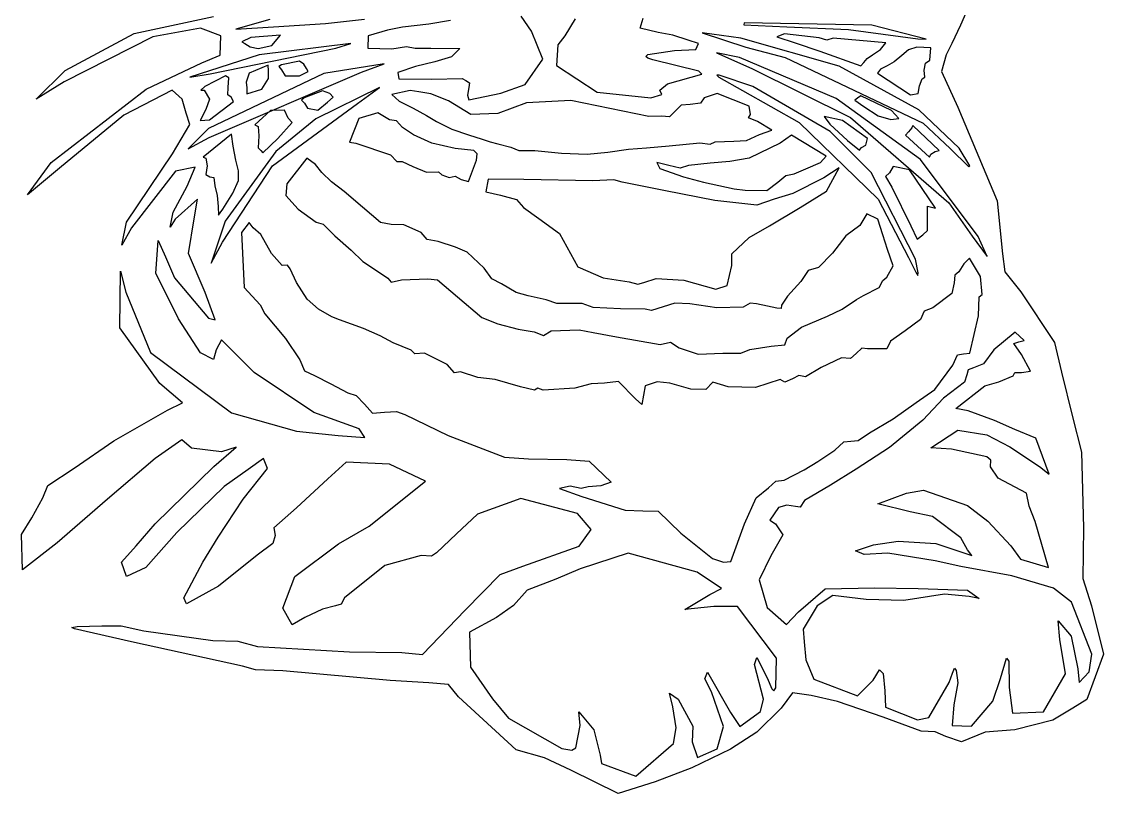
# Model space of a CAD drawing. Extents: x 6 to 289, y 8 to 203.
# Drawn here: x 90.65 to 99.68, y 28.81 to 35.25 of the extents above; entities that cross this region are included whole.
import ezdxf

# ---------------------------------------------------------------- set-up
doc = ezdxf.new("R2010")
doc.units = 0

msp = doc.modelspace()

# ---------------------------------------------------------------- linework, layer by layer
at = {"layer": 'top-bottom'}
for p, q in [((98.563239, 35.38242), (98.49051, 35.218137)), ((91.591955, 35.148162), (92.253379, 35.290514)), ((92.723236, 35.266436), (92.44069, 35.184433)), ((92.755169, 35.204059), (93.188566, 35.231346)), ((93.188566, 35.231346), (93.515245, 35.268059)), ((94.050828, 35.227025), (93.832318, 35.19997)), ((94.233309, 35.256813), (94.050828, 35.227025)), ((94.909019, 35.168988), (94.822374, 35.292163)), ((95.274114, 35.271566), (95.187546, 35.130142)), ((95.816547, 35.193865), (95.840888, 35.276075)), ((96.684333, 35.238015), (96.681511, 35.220122)), ((96.681511, 35.220122), (97.04109, 35.203415)), ((97.750653, 35.216704), (96.684333, 35.238015)), ((98.49051, 35.218137), (98.416833, 35.064369)), ((91.017099, 34.838469), (91.591955, 35.148162)), ((92.145319, 35.194166), (91.748392, 35.121407)), ((92.314229, 35.130222), (92.145319, 35.194166)), ((92.310384, 34.96762), (92.314229, 35.130222)), ((92.44069, 35.184433), (92.75517, 35.203942)), ((92.814146, 35.135933), (92.564796, 35.115377)), ((92.741629, 35.048748), (92.814146, 35.135933)), ((92.75517, 35.203942), (92.755169, 35.204059)), ((93.54465, 35.128912), (93.541827, 35.025955)), ((93.707308, 35.175942), (93.54465, 35.128912)), ((93.832318, 35.19997), (93.707308, 35.175942)), ((95.004135, 34.934147), (94.909019, 35.168988)), ((95.187546, 35.130142), (95.130054, 35.053)), ((95.966805, 35.157518), (95.816547, 35.193865)), ((96.089984, 35.134485), (95.966805, 35.157518)), ((96.217721, 35.092867), (96.089984, 35.134485)), ((96.65573, 35.110792), (96.334809, 35.154657)), ((96.334809, 35.154657), (96.69679, 35.034502)), ((97.020634, 35.144326), (96.958079, 35.120876)), ((97.309266, 35.111726), (97.020634, 35.144326)), ((97.04109, 35.203415), (97.55455, 35.180544)), ((97.55455, 35.180544), (98.133937, 35.103481)), ((98.202299, 35.102288), (97.750653, 35.216704)), ((91.748392, 35.121407), (91.006495, 34.74509)), ((92.564796, 35.115377), (92.489478, 35.080128)), ((92.489478, 35.080128), (92.51636, 35.064306)), ((92.51636, 35.064306), (92.559744, 35.038179)), ((92.559744, 35.038179), (92.62758, 35.024001)), ((92.62758, 35.024001), (92.741633, 35.048755)), ((93.39961, 35.06367), (92.63656, 34.969293)), ((92.741633, 35.048755), (92.741629, 35.048748)), ((93.276339, 35.025372), (93.39961, 35.06367)), ((93.743047, 35.020815), (93.866727, 35.040591)), ((93.866727, 35.040591), (93.938906, 35.025873)), ((95.130054, 35.053), (95.117636, 34.88128)), ((96.302123, 35.064536), (96.217721, 35.092867)), ((96.279968, 35.01497), (96.302123, 35.064536)), ((97.478439, 34.875776), (96.65573, 35.110792)), ((96.958079, 35.120876), (97.108882, 35.070613)), ((97.108882, 35.070613), (97.316989, 35.00016)), ((97.374819, 35.092193), (97.309266, 35.111726)), ((97.425877, 35.108336), (97.374819, 35.092193)), ((97.866097, 35.069751), (97.425877, 35.108336)), ((97.823637, 35.015869), (97.866097, 35.069751)), ((98.133937, 35.103481), (98.202368, 35.102141)), ((98.202368, 35.102141), (98.202299, 35.102288)), ((98.416833, 35.064369), (98.369727, 34.971283)), ((92.63656, 34.969293), (92.056319, 34.78495)), ((92.156831, 34.9038), (92.310384, 34.96762)), ((92.226119, 34.811113), (93.276339, 35.025372)), ((93.541827, 35.025955), (93.743047, 35.020815)), ((93.938906, 35.025873), (94.069726, 35.025062)), ((94.069726, 35.025062), (94.310609, 35.024533)), ((94.24133, 34.954382), (94.100995, 34.911088)), ((94.310609, 35.024533), (94.24133, 34.954382)), ((95.862164, 34.955309), (95.879097, 34.974034)), ((95.879767, 34.942446), (95.862164, 34.955309)), ((95.879097, 34.974034), (96.103269, 35.007439)), ((96.103269, 35.007439), (96.279968, 35.01497)), ((96.6466, 34.94749), (96.453561, 34.987892)), ((96.453561, 34.987892), (96.748965, 34.857047)), ((97.451495, 34.607122), (96.6466, 34.94749)), ((96.69679, 35.034502), (97.025261, 34.946894)), ((97.025261, 34.946894), (98.179471, 34.400497)), ((97.316989, 35.00016), (97.659356, 34.877817)), ((97.712321, 34.939663), (97.756814, 34.970595)), ((97.756814, 34.970595), (97.823637, 35.015869)), ((98.00163, 34.966041), (97.935082, 34.911358)), ((98.056871, 35.012749), (98.00163, 34.966041)), ((98.124414, 35.034272), (98.056871, 35.012749)), ((98.243713, 35.029644), (98.124414, 35.034272)), ((98.234646, 34.924599), (98.243713, 35.029644)), ((98.369727, 34.971283), (98.332082, 34.830624)), ((91.692224, 34.683516), (92.156831, 34.9038)), ((92.710376, 34.883965), (92.550903, 34.818551)), ((92.714115, 34.838344), (92.710376, 34.883965)), ((92.821031, 34.88768), (92.799971, 34.873875)), ((92.799971, 34.873875), (92.823183, 34.846278)), ((92.97112, 34.91877), (92.821031, 34.88768)), ((93.009199, 34.893881), (92.97112, 34.91877)), ((93.031177, 34.856582), (93.009199, 34.893881)), ((93.044018, 34.831542), (93.031177, 34.856582)), ((93.67858, 34.894859), (93.176599, 34.814871)), ((93.489636, 34.825173), (93.67858, 34.894859)), ((93.941321, 34.874007), (93.793056, 34.822349)), ((94.100995, 34.911088), (93.941321, 34.874007)), ((94.855926, 34.722697), (95.004135, 34.934147)), ((95.117636, 34.88128), (95.456496, 34.659532)), ((95.921536, 34.929584), (95.879767, 34.942446)), ((96.304916, 34.833543), (95.921536, 34.929584)), ((96.748965, 34.857047), (97.572706, 34.448361)), ((98.14123, 34.512006), (97.478439, 34.875776)), ((97.659356, 34.877817), (97.68218, 34.906117)), ((97.682159, 34.906121), (97.712321, 34.939663)), ((97.68218, 34.906117), (97.682159, 34.906121)), ((97.878412, 34.877678), (97.823502, 34.851552)), ((97.935082, 34.911358), (97.878412, 34.877678)), ((98.186951, 34.842894), (98.196829, 34.902215)), ((98.196829, 34.902215), (98.234646, 34.924599)), ((90.77526, 34.601547), (91.017099, 34.838469)), ((92.056319, 34.78495), (92.226121, 34.811112)), ((92.354654, 34.794779), (92.182859, 34.705226)), ((93.176599, 34.814871), (92.212255, 34.355904)), ((92.216816, 34.28171), (93.489636, 34.825173)), ((92.226121, 34.811112), (92.226119, 34.811113)), ((92.382841, 34.779038), (92.354654, 34.794779)), ((92.377232, 34.698908), (92.382841, 34.779038)), ((92.550903, 34.818551), (92.527937, 34.741999)), ((92.65862, 34.683438), (92.714091, 34.772863)), ((92.714091, 34.772863), (92.714115, 34.838344)), ((92.823183, 34.846278), (92.852217, 34.794292)), ((92.852217, 34.794292), (92.97183, 34.794588)), ((92.97183, 34.794588), (92.971854, 34.794589)), ((92.971854, 34.794589), (93.044018, 34.831542)), ((93.793056, 34.822349), (93.801593, 34.768871)), ((93.801593, 34.768871), (94.07804, 34.768377)), ((94.07804, 34.768377), (94.329958, 34.774011)), ((94.329958, 34.774011), (94.36005, 34.755709)), ((96.044182, 34.728609), (96.331833, 34.807865)), ((96.331833, 34.807865), (96.304916, 34.833543)), ((96.475102, 34.801966), (96.4555, 34.8019)), ((96.4555, 34.8019), (96.473492, 34.78405)), ((96.473492, 34.78405), (96.669407, 34.673575)), ((96.756107, 34.706673), (96.475102, 34.801966)), ((97.823502, 34.851552), (97.798561, 34.817809)), ((97.798561, 34.817809), (98.073187, 34.637094)), ((98.147405, 34.711836), (98.170018, 34.768849)), ((98.170018, 34.768849), (98.19249, 34.783574)), ((98.19249, 34.783574), (98.186951, 34.842894)), ((98.332082, 34.830624), (98.466631, 34.532854)), ((91.006495, 34.74509), (90.77526, 34.601547)), ((90.90001, 34.071826), (91.692224, 34.683516)), ((91.909408, 34.676209), (91.505178, 34.466194)), ((91.993323, 34.600136), (91.909408, 34.676209)), ((92.182859, 34.705226), (92.148498, 34.674873)), ((92.374409, 34.637025), (92.377232, 34.698908)), ((92.527937, 34.741999), (92.531959, 34.695867)), ((92.531959, 34.695867), (92.532227, 34.645758)), ((92.532227, 34.645758), (92.658616, 34.683438)), ((92.658616, 34.683438), (92.65862, 34.683438)), ((93.638788, 34.69685), (93.109644, 34.43533)), ((93.45679, 34.56448), (93.638788, 34.69685)), ((94.36005, 34.755709), (94.390142, 34.737407)), ((94.385486, 34.699034), (94.374126, 34.634143)), ((94.390142, 34.737407), (94.385486, 34.699034)), ((94.65419, 34.649626), (94.855926, 34.722697)), ((95.980195, 34.674479), (96.044182, 34.728609)), ((97.403386, 34.330081), (96.756107, 34.706673)), ((98.13601, 34.647457), (98.147405, 34.711836)), ((92.024932, 34.483943), (91.993323, 34.600136)), ((92.148498, 34.674873), (92.175874, 34.67438)), ((92.175874, 34.67438), (92.220098, 34.601545)), ((92.220098, 34.601545), (92.189477, 34.515429)), ((92.400938, 34.616257), (92.374409, 34.637025)), ((92.421505, 34.57994), (92.400938, 34.616257)), ((93.010686, 34.610346), (92.987932, 34.593099)), ((92.987932, 34.593099), (93.012979, 34.566955)), ((93.164384, 34.670319), (93.010686, 34.610346)), ((93.225061, 34.646648), (93.164384, 34.670319)), ((93.206816, 34.576034), (93.252437, 34.617713)), ((93.252437, 34.617713), (93.225061, 34.646648)), ((93.894968, 34.674139), (93.742226, 34.640685)), ((93.742226, 34.640685), (93.803345, 34.583218)), ((93.96866, 34.660451), (93.894968, 34.674139)), ((94.067892, 34.64568), (93.96866, 34.660451)), ((94.216584, 34.587729), (94.067892, 34.64568)), ((94.403778, 34.472319), (94.216584, 34.587729)), ((94.374126, 34.634143), (94.38471, 34.59457)), ((94.38471, 34.59457), (94.654122, 34.649865)), ((94.654122, 34.649865), (94.65419, 34.649626)), ((95.236917, 34.588273), (94.867387, 34.569801)), ((95.889713, 34.455263), (95.236917, 34.588273)), ((95.456496, 34.659532), (95.905874, 34.611314)), ((95.905874, 34.611314), (95.90589, 34.611488)), ((95.90589, 34.611488), (95.998293, 34.6388)), ((95.998293, 34.6388), (95.980195, 34.674479)), ((96.350317, 34.610732), (96.320542, 34.567622)), ((96.460041, 34.647507), (96.350317, 34.610732)), ((96.726448, 34.541661), (96.460041, 34.647507)), ((96.669407, 34.673575), (97.143864, 34.404987)), ((98.15627, 34.098331), (97.451495, 34.607122)), ((97.631156, 34.609905), (97.609214, 34.592834)), ((97.609214, 34.592834), (97.684486, 34.538493)), ((97.659061, 34.627925), (97.631156, 34.609905)), ((97.915121, 34.506737), (97.659061, 34.627925)), ((98.073187, 34.637094), (98.13602, 34.647479)), ((98.13602, 34.647479), (98.13601, 34.647457)), ((92.189477, 34.515429), (92.143955, 34.423826)), ((92.2219, 34.4289), (92.421505, 34.57994)), ((92.729595, 34.505248), (92.600729, 34.385888)), ((92.846403, 34.507612), (92.729595, 34.505248)), ((92.747801, 34.044905), (93.45679, 34.56448)), ((92.87833, 34.443354), (92.846403, 34.507612)), ((93.012979, 34.566955), (93.038026, 34.526089)), ((93.038026, 34.526089), (93.125617, 34.508429)), ((93.12561, 34.508429), (93.206816, 34.576034)), ((93.125617, 34.508429), (93.12561, 34.508429)), ((93.803345, 34.583218), (93.920996, 34.525026)), ((93.920996, 34.525026), (94.032198, 34.465136)), ((94.867387, 34.569801), (94.626617, 34.481604)), ((96.108993, 34.501465), (96.06001, 34.453093)), ((96.157969, 34.549835), (96.108993, 34.501465)), ((96.233488, 34.555035), (96.157969, 34.549835)), ((96.320542, 34.567622), (96.233488, 34.555035)), ((96.737772, 34.4717), (96.726448, 34.541661)), ((97.684486, 34.538493), (97.802416, 34.462605)), ((97.97419, 34.439257), (97.915121, 34.506737)), ((98.479857, 34.190591), (98.14123, 34.512006)), ((98.466631, 34.532854), (98.795342, 33.751227)), ((91.505178, 34.466194), (90.968283, 34.024096)), ((92.05647, 34.38814), (92.024932, 34.483943)), ((92.143955, 34.423826), (92.222006, 34.42892)), ((92.222006, 34.42892), (92.2219, 34.4289)), ((93.109644, 34.43533), (92.773395, 34.163068)), ((92.792079, 34.27276), (92.910256, 34.404671)), ((92.910256, 34.404671), (92.87833, 34.443354)), ((93.467551, 34.437987), (93.388409, 34.240397)), ((93.627137, 34.487799), (93.467551, 34.437987)), ((93.722408, 34.428812), (93.627137, 34.487799)), ((93.781604, 34.419583), (93.722408, 34.428812)), ((93.832813, 34.363694), (93.781604, 34.419583)), ((94.032198, 34.465136), (94.116501, 34.413094)), ((94.116501, 34.413094), (94.244739, 34.349178)), ((94.626617, 34.481604), (94.403778, 34.472319)), ((95.994502, 34.459676), (95.889713, 34.455263)), ((96.06001, 34.453093), (95.994502, 34.459676)), ((96.719604, 34.446014), (96.737772, 34.4717)), ((96.796763, 34.414222), (96.719604, 34.446014)), ((96.915765, 34.341144), (96.796763, 34.414222)), ((97.143864, 34.404987), (97.802922, 33.766307)), ((97.505709, 34.422801), (97.350766, 34.455373)), ((97.350766, 34.455373), (97.3991, 34.392646)), ((97.713914, 34.271268), (97.505709, 34.422801)), ((97.572706, 34.448361), (98.392934, 33.734333)), ((97.802416, 34.462605), (97.909625, 34.430308)), ((97.909625, 34.430308), (97.974179, 34.439258)), ((97.974179, 34.439258), (97.97419, 34.439257)), ((91.911747, 34.143172), (92.05647, 34.38814)), ((92.212255, 34.355904), (92.043455, 34.185053)), ((92.600729, 34.385888), (92.627999, 34.373026)), ((92.627999, 34.373026), (92.631527, 34.295415)), ((93.924052, 34.302671), (93.832813, 34.363694)), ((94.244739, 34.349178), (94.381736, 34.303394)), ((96.810958, 34.304458), (96.915765, 34.341144)), ((97.3991, 34.392646), (97.547291, 34.255914)), ((97.745731, 33.989103), (97.403386, 34.330081)), ((98.055826, 34.327269), (98.030779, 34.301495)), ((98.083625, 34.360486), (98.055826, 34.327269)), ((98.09195, 34.382193), (98.083625, 34.360486)), ((98.311751, 34.173224), (98.09195, 34.382193)), ((98.179471, 34.400497), (98.402945, 34.189047)), ((92.043455, 34.185053), (92.216813, 34.281711)), ((92.405489, 34.309205), (92.167167, 34.116615)), ((92.216813, 34.281711), (92.216816, 34.28171)), ((92.417871, 34.207851), (92.405489, 34.309205)), ((92.631527, 34.295415), (92.627294, 34.193265)), ((92.665147, 34.154047), (92.79227, 34.272756)), ((92.79227, 34.272756), (92.792079, 34.27276)), ((93.388409, 34.240397), (93.443287, 34.234089)), ((93.443287, 34.234089), (93.731707, 34.135547)), ((94.077492, 34.232916), (93.924052, 34.302671)), ((94.270694, 34.189082), (94.077492, 34.232916)), ((94.381736, 34.303394), (94.497119, 34.267058)), ((94.497119, 34.267058), (94.562898, 34.245881)), ((94.562898, 34.245881), (94.627509, 34.227022)), ((94.627509, 34.227022), (94.735092, 34.199964)), ((96.058093, 34.211552), (96.315416, 34.235594)), ((96.315416, 34.235594), (96.400467, 34.224457)), ((96.400467, 34.224457), (96.440835, 34.245049)), ((96.440835, 34.245049), (96.597302, 34.250439)), ((96.597302, 34.250439), (96.703717, 34.255138)), ((96.703717, 34.255138), (96.810958, 34.304458)), ((96.984378, 34.232844), (96.724713, 34.107911)), ((97.078845, 34.300076), (96.984378, 34.232844)), ((97.367865, 34.125848), (97.078845, 34.300076)), ((97.547291, 34.255914), (97.64791, 34.174511)), ((97.701073, 34.21792), (97.713914, 34.271268)), ((98.030779, 34.301495), (98.230038, 34.11759)), ((91.528095, 33.574213), (91.911747, 34.143172)), ((92.773395, 34.163068), (92.350712, 33.58148)), ((92.439461, 34.090226), (92.417871, 34.207851)), ((92.627294, 34.193265), (92.650718, 34.171308)), ((92.650718, 34.171308), (92.665147, 34.154047)), ((93.731707, 34.135547), (93.783837, 34.0811)), ((94.42678, 34.171824), (94.270694, 34.189082)), ((94.454684, 34.143934), (94.42678, 34.171824)), ((94.449816, 34.090242), (94.454684, 34.143934)), ((94.735092, 34.199964), (94.80352, 34.172937)), ((94.80352, 34.172937), (94.935818, 34.172444)), ((94.935818, 34.172444), (95.159362, 34.150063)), ((95.159362, 34.150063), (95.37378, 34.140736)), ((95.373779, 34.140704), (95.547141, 34.159426)), ((95.37378, 34.140736), (95.373779, 34.140704)), ((95.547141, 34.159426), (95.717882, 34.18285)), ((95.717882, 34.18285), (95.868433, 34.19469)), ((95.868433, 34.19469), (96.058093, 34.211552)), ((97.64791, 34.174511), (97.662304, 34.198108)), ((97.662296, 34.198105), (97.701073, 34.21792)), ((97.662304, 34.198108), (97.662296, 34.198105)), ((98.230038, 34.11759), (98.242491, 34.140397)), ((98.242491, 34.140397), (98.242519, 34.140408)), ((98.242519, 34.140408), (98.280002, 34.163219)), ((98.280002, 34.163219), (98.311751, 34.173224)), ((98.402945, 34.189047), (98.560336, 34.035481)), ((98.56724, 34.045261), (98.479857, 34.190591)), ((90.70225, 33.801371), (90.90001, 34.071826)), ((92.167167, 34.116615), (92.189357, 34.108473)), ((92.189357, 34.108473), (92.202339, 34.045087)), ((92.202339, 34.045087), (92.191085, 33.973249)), ((92.3295, 33.4082), (92.747801, 34.044905)), ((92.462074, 34.001701), (92.439461, 34.090226)), ((93.032785, 34.107992), (92.867033, 33.895342)), ((93.105228, 34.054596), (93.032785, 34.107992)), ((93.159972, 33.98952), (93.105228, 34.054596)), ((93.783837, 34.0811), (93.82834, 34.080253)), ((93.82834, 34.080253), (93.918499, 34.039608)), ((94.38197, 33.914833), (94.449816, 34.090242)), ((96.055848, 34.048369), (95.955095, 34.07197)), ((95.955095, 34.07197), (95.980001, 34.021581)), ((96.150107, 34.024768), (96.055848, 34.048369)), ((96.220874, 34.047597), (96.150107, 34.024768)), ((96.400691, 34.065846), (96.220874, 34.047597)), ((96.564485, 34.081259), (96.400691, 34.065846)), ((96.724713, 34.107911), (96.564485, 34.081259)), ((97.19813, 34.020609), (97.321478, 34.071973)), ((97.321478, 34.071973), (97.367865, 34.125848)), ((98.63738, 33.454403), (98.15627, 34.098331)), ((98.560336, 34.035481), (98.567251, 34.045253)), ((98.567251, 34.045253), (98.56724, 34.045261)), ((90.968283, 34.024096), (90.70225, 33.801371)), ((91.937804, 34.000362), (91.569635, 33.525879)), ((92.101221, 34.034278), (91.937804, 34.000362)), ((92.034652, 33.875858), (92.101221, 34.034278)), ((92.191085, 33.973249), (92.222729, 33.951553)), ((92.46278, 33.922163), (92.462074, 34.001701)), ((93.239149, 33.910405), (93.159972, 33.98952)), ((93.918499, 34.039608), (94.032277, 33.992305)), ((94.032277, 33.992305), (94.13145, 33.994492)), ((94.13145, 33.994492), (94.159037, 33.968158)), ((94.159037, 33.968158), (94.222826, 33.947608)), ((94.222826, 33.947608), (94.273097, 33.958805)), ((94.273097, 33.958805), (94.320915, 33.931451)), ((95.980001, 34.021581), (96.177359, 33.953284)), ((96.177359, 33.953284), (96.34551, 33.906715)), ((96.96523, 33.907073), (97.03187, 33.962647)), ((97.03187, 33.962647), (97.102323, 33.976225)), ((97.102323, 33.976225), (97.19813, 34.020609)), ((97.477792, 34.026413), (97.349162, 33.943473)), ((97.372647, 33.83429), (97.477792, 34.026413)), ((98.115381, 33.266587), (97.745731, 33.989103)), ((97.896863, 33.987116), (97.864936, 33.955532)), ((97.864936, 33.955532), (97.916234, 33.866424)), ((97.928789, 34.037438), (97.896863, 33.987116)), ((98.065003, 34.011579), (97.928789, 34.037438)), ((98.282349, 33.692464), (98.065003, 34.011579)), ((91.917184, 33.656878), (92.034652, 33.875858)), ((92.222729, 33.951553), (92.25589, 33.946988)), ((92.25589, 33.946988), (92.266615, 33.876266)), ((92.266615, 33.876266), (92.284994, 33.795702)), ((92.415441, 33.815807), (92.46278, 33.922163)), ((92.867033, 33.895342), (92.856908, 33.795418)), ((93.344795, 33.830235), (93.239149, 33.910405)), ((94.320915, 33.931451), (94.381939, 33.914906)), ((94.381939, 33.914906), (94.38197, 33.914833)), ((94.546186, 33.932789), (94.527418, 33.827145)), ((94.844734, 33.93046), (94.546186, 33.932789)), ((95.419552, 33.919969), (94.844734, 33.93046)), ((95.597475, 33.927603), (95.419552, 33.919969)), ((95.665907, 33.90832), (95.597475, 33.927603)), ((96.028382, 33.835017), (95.665907, 33.90832)), ((96.34551, 33.906715), (96.600984, 33.852994)), ((96.87451, 33.83864), (96.96523, 33.907073)), ((97.349162, 33.943473), (97.089532, 33.812405)), ((97.916234, 33.866424), (98.074451, 33.543132)), ((92.284994, 33.795702), (92.292085, 33.706278)), ((92.33118, 33.681919), (92.415441, 33.815807)), ((92.856908, 33.795418), (92.960286, 33.683881)), ((93.499357, 33.700508), (93.344795, 33.830235)), ((94.527418, 33.827145), (94.650731, 33.799)), ((94.650731, 33.799), (94.783033, 33.764569)), ((96.439716, 33.756014), (96.028382, 33.835017)), ((96.600984, 33.852994), (96.69223, 33.839952)), ((96.69223, 33.839952), (96.874513, 33.838576)), ((96.874513, 33.838576), (96.87451, 33.83864)), ((97.089532, 33.812405), (96.934423, 33.76683)), ((97.150673, 33.695557), (97.372647, 33.83429)), ((92.120479, 33.765328), (91.934957, 33.599853)), ((92.092645, 33.602873), (92.120479, 33.765328)), ((92.292085, 33.706278), (92.296107, 33.634011)), ((92.960286, 33.683881), (93.111843, 33.574869)), ((93.648553, 33.570195), (93.499357, 33.700508)), ((94.783033, 33.764569), (94.841898, 33.697516)), ((94.841898, 33.697516), (94.970919, 33.605262)), ((96.789262, 33.716133), (96.439716, 33.756014)), ((96.934423, 33.76683), (96.789262, 33.716133)), ((96.895344, 33.54496), (97.150673, 33.695557)), ((97.802922, 33.766307), (98.056124, 33.278804)), ((98.215251, 33.606825), (98.214545, 33.70871)), ((98.214545, 33.70871), (98.238181, 33.70351)), ((98.238181, 33.70351), (98.282349, 33.692464)), ((98.392934, 33.734333), (98.588845, 33.457616)), ((98.795342, 33.751227), (98.840681, 33.310139)), ((91.891749, 33.533701), (91.917184, 33.656878)), ((91.934957, 33.599853), (91.891749, 33.533701)), ((92.046961, 33.313501), (92.092645, 33.602873)), ((92.296107, 33.634011), (92.331102, 33.681913)), ((92.331102, 33.681913), (92.33118, 33.681919)), ((94.970919, 33.605262), (95.142827, 33.480529)), ((97.709309, 33.643073), (97.650519, 33.547421)), ((97.799779, 33.600581), (97.709309, 33.643073)), ((97.840701, 33.469054), (97.799779, 33.600581)), ((98.215956, 33.504941), (98.215251, 33.606825)), ((91.489925, 33.381678), (91.528095, 33.574213)), ((91.569635, 33.525879), (91.489925, 33.381678)), ((92.350712, 33.58148), (92.23359, 33.232555)), ((92.551146, 33.57026), (92.487685, 33.487834)), ((92.585789, 33.525837), (92.551146, 33.57026)), ((92.648767, 33.471224), (92.585789, 33.525837)), ((93.111843, 33.574869), (93.170415, 33.557463)), ((93.170415, 33.557463), (93.266222, 33.459872)), ((93.73848, 33.555121), (93.648553, 33.570195)), ((93.842584, 33.552228), (93.73848, 33.555121)), ((93.988221, 33.488688), (93.842584, 33.552228)), ((96.724695, 33.446601), (96.895344, 33.54496)), ((97.650519, 33.547421), (97.5326, 33.460432)), ((98.074451, 33.543132), (98.128373, 33.43354)), ((98.1749, 33.469385), (98.215956, 33.504941)), ((91.77281, 33.145438), (91.792565, 33.421057)), ((91.792565, 33.421057), (91.852738, 33.284194)), ((92.487685, 33.487834), (92.510863, 33.029635)), ((92.737268, 33.313335), (92.648767, 33.471224)), ((93.266222, 33.459872), (93.403082, 33.341998)), ((94.039017, 33.429663), (93.988221, 33.488688)), ((94.130527, 33.414137), (94.039017, 33.429663)), ((94.273194, 33.365961), (94.130527, 33.414137)), ((95.142827, 33.480529), (95.294369, 33.200566)), ((96.582639, 33.31133), (96.724695, 33.446601)), ((97.5326, 33.460432), (97.422255, 33.316148)), ((97.881962, 33.346801), (97.840701, 33.469054)), ((98.128373, 33.43354), (98.175158, 33.469368)), ((98.175158, 33.469368), (98.1749, 33.469385)), ((98.588845, 33.457616), (98.711647, 33.287122)), ((98.711647, 33.287122), (98.63738, 33.454403)), ((98.63738, 33.454403), (98.63738, 33.454403)), ((92.23359, 33.232555), (92.329499, 33.408195)), ((92.329499, 33.408195), (92.3295, 33.4082)), ((93.403082, 33.341998), (93.499599, 33.245618)), ((94.373252, 33.32383), (94.273194, 33.365961)), ((94.514335, 33.191531), (94.373252, 33.32383)), ((97.928571, 33.210844), (97.881962, 33.346801)), ((91.852738, 33.284194), (91.927647, 33.109422)), ((92.184568, 32.986253), (92.046961, 33.313501)), ((92.827794, 33.211509), (92.737268, 33.313335)), ((93.499599, 33.245618), (93.640248, 33.152942)), ((96.581228, 33.212831), (96.582639, 33.31133)), ((97.422255, 33.316148), (97.304039, 33.196605)), ((98.056124, 33.278804), (98.118735, 33.151311)), ((98.115348, 33.266521), (98.115381, 33.266587)), ((98.136691, 33.152715), (98.115348, 33.266521)), ((98.566018, 33.272636), (98.517546, 33.227742)), ((98.657482, 33.120937), (98.566018, 33.272636)), ((98.840681, 33.310139), (98.86033, 33.159591)), ((91.471976, 32.692577), (91.477938, 33.16427)), ((91.477938, 33.16427), (91.523767, 32.990809)), ((91.880513, 32.93074), (91.77281, 33.145438)), ((92.871175, 33.216642), (92.827794, 33.211509)), ((92.895481, 33.184779), (92.871175, 33.216642)), ((92.946934, 33.071894), (92.895481, 33.184779)), ((93.640248, 33.152942), (93.708679, 33.107607)), ((94.576544, 33.100289), (94.514335, 33.191531)), ((95.294369, 33.200566), (95.50684, 33.109996)), ((96.541501, 33.045743), (96.581228, 33.212831)), ((97.217358, 33.17123), (97.15758, 33.080481)), ((97.304039, 33.196605), (97.217358, 33.17123)), ((97.87449, 33.114297), (97.928571, 33.210844)), ((98.118735, 33.151311), (98.133869, 33.128106)), ((98.133869, 33.128106), (98.136691, 33.152715)), ((98.476776, 33.159109), (98.442133, 33.13126)), ((98.517546, 33.227742), (98.476776, 33.159109)), ((98.86033, 33.159591), (98.995119, 32.994116)), ((91.927647, 33.109422), (92.211301, 32.771933)), ((93.035001, 32.931755), (92.946934, 33.071894)), ((93.708679, 33.107607), (93.738595, 33.073603)), ((93.738595, 33.073603), (93.823159, 33.091835)), ((93.823159, 33.091835), (94.042357, 33.102252)), ((94.042357, 33.102252), (94.124473, 33.091912)), ((94.124473, 33.091912), (94.292151, 32.950654)), ((94.658155, 33.059094), (94.576544, 33.100289)), ((94.779912, 32.98838), (94.658155, 33.059094)), ((95.50684, 33.109996), (95.724084, 33.076588)), ((95.724084, 33.076588), (95.795951, 33.055672)), ((95.795951, 33.055672), (95.847263, 33.070015)), ((95.847263, 33.070015), (95.950807, 33.103734)), ((95.950807, 33.103734), (96.181421, 33.090233)), ((96.181421, 33.090233), (96.448304, 33.015814)), ((97.15758, 33.080481), (97.046304, 32.957508)), ((97.810391, 33.029502), (97.842105, 33.087302)), ((97.842105, 33.087302), (97.87449, 33.114297)), ((98.436876, 33.068572), (98.41765, 32.978872)), ((98.442133, 33.13126), (98.436876, 33.068572)), ((98.671699, 32.971434), (98.657482, 33.120937)), ((91.523767, 32.990809), (91.728706, 32.487138)), ((92.268151, 32.7599), (92.184568, 32.986253)), ((92.510863, 33.029635), (92.643818, 32.885696)), ((94.882109, 32.958867), (94.779912, 32.98838)), ((96.448304, 33.015814), (96.541638, 33.045743)), ((96.541638, 33.045743), (96.541501, 33.045743)), ((97.621094, 32.929835), (97.6804, 32.963515)), ((97.6804, 32.963515), (97.810391, 33.029502)), ((98.41765, 32.978872), (98.258735, 32.858292)), ((98.646123, 32.951058), (98.671699, 32.971434)), ((98.995119, 32.994116), (99.274092, 32.571296)), ((91.961591, 32.766505), (91.880513, 32.93074)), ((92.643818, 32.885696), (92.682136, 32.808141)), ((93.132174, 32.847651), (93.035001, 32.931755)), ((94.292151, 32.950654), (94.493918, 32.777829)), ((95.032377, 32.926933), (94.882109, 32.958867)), ((95.1206, 32.895), (95.032377, 32.926933)), ((95.2268, 32.895), (95.1206, 32.895)), ((95.332964, 32.895051), (95.2268, 32.895)), ((95.424111, 32.86321), (95.332964, 32.895051)), ((96.104777, 32.897559), (96.007788, 32.867185)), ((96.229731, 32.892405), (96.104777, 32.897559)), ((96.45505, 32.859421), (96.229731, 32.892405)), ((96.734887, 32.897464), (96.675603, 32.86431)), ((96.786664, 32.89206), (96.734887, 32.897464)), ((96.878125, 32.872646), (96.786664, 32.89206)), ((96.955591, 32.856309), (96.878125, 32.872646)), ((96.995847, 32.881353), (96.993377, 32.853981)), ((97.046304, 32.957508), (96.995847, 32.881353)), ((97.501189, 32.847939), (97.621094, 32.929835)), ((98.639561, 32.793024), (98.646123, 32.951058)), ((92.682136, 32.808141), (92.855529, 32.603099)), ((93.242449, 32.785239), (93.132174, 32.847651)), ((93.306142, 32.758213), (93.242449, 32.785239)), ((95.653109, 32.850393), (95.424111, 32.86321)), ((95.859018, 32.848559), (95.653109, 32.850393)), ((95.910802, 32.836815), (95.859018, 32.848559)), ((96.007788, 32.867185), (95.910802, 32.836815)), ((96.675603, 32.86431), (96.45505, 32.859421)), ((96.993377, 32.853981), (96.955591, 32.856309)), ((97.162763, 32.697627), (97.380402, 32.789054)), ((97.380402, 32.789054), (97.501189, 32.847939)), ((98.187591, 32.830275), (98.156123, 32.760917)), ((98.258735, 32.858292), (98.187591, 32.830275)), ((98.568671, 32.48116), (98.639561, 32.793024)), ((91.805901, 32.228942), (91.471976, 32.692577)), ((92.14494, 32.484048), (91.961591, 32.766505)), ((92.211301, 32.771933), (92.268151, 32.7599)), ((93.507765, 32.686456), (93.306142, 32.758213)), ((94.493918, 32.777829), (94.62743, 32.726657)), ((94.62743, 32.726657), (94.798809, 32.682706)), ((97.043976, 32.605651), (97.162763, 32.697627)), ((98.156123, 32.760917), (98.027077, 32.667859)), ((92.855529, 32.603099), (92.973812, 32.426206)), ((93.644554, 32.625084), (93.507765, 32.686456)), ((93.755248, 32.566682), (93.644554, 32.625084)), ((94.798809, 32.682706), (94.931203, 32.65786)), ((94.931203, 32.65786), (95.008415, 32.628008)), ((95.008415, 32.628008), (95.073189, 32.667144)), ((95.073189, 32.667144), (95.305835, 32.675911)), ((95.305835, 32.675911), (95.422396, 32.652705)), ((95.422396, 32.652705), (95.619842, 32.617284)), ((95.619842, 32.617284), (95.982148, 32.553659)), ((97.02348, 32.550725), (97.043976, 32.605651)), ((98.027077, 32.667859), (97.905312, 32.582343)), ((98.946528, 32.657709), (98.76888, 32.510149)), ((99.020746, 32.587704), (98.946528, 32.657709)), ((92.277165, 32.508238), (92.255222, 32.4279)), ((92.321206, 32.593766), (92.277165, 32.508238)), ((92.593261, 32.318537), (92.321206, 32.593766)), ((93.905178, 32.506939), (93.755248, 32.566682)), ((95.982148, 32.553659), (96.07036, 32.572173)), ((96.07036, 32.572173), (96.140336, 32.525527)), ((96.140336, 32.525527), (96.30001, 32.472638)), ((96.655742, 32.481838), (96.731638, 32.510515)), ((96.731638, 32.510515), (96.910725, 32.539192)), ((96.910725, 32.539192), (97.02348, 32.550725)), ((97.66555, 32.52315), (97.619153, 32.479748)), ((97.712681, 32.517527), (97.66555, 32.52315)), ((97.874973, 32.517623), (97.712681, 32.517527)), ((97.905312, 32.582343), (97.874973, 32.517623)), ((98.76888, 32.510149), (98.683103, 32.390906)), ((98.935232, 32.560579), (98.976592, 32.576263)), ((98.999247, 32.469336), (98.935232, 32.560579)), ((98.976592, 32.576263), (99.020746, 32.587704)), ((99.274092, 32.571296), (99.333592, 32.322606)), ((91.728706, 32.487138), (92.403879, 31.982159)), ((92.255222, 32.4279), (92.14494, 32.484048)), ((92.973812, 32.426206), (93.015239, 32.33475)), ((93.936152, 32.474995), (93.905178, 32.506939)), ((94.015492, 32.480986), (93.936152, 32.474995)), ((94.204242, 32.385531), (94.015492, 32.480986)), ((96.30001, 32.472638), (96.505302, 32.480184)), ((96.505194, 32.48018), (96.655742, 32.481838)), ((96.505302, 32.480184), (96.505194, 32.48018)), ((97.495607, 32.442615), (97.327435, 32.362874)), ((97.572756, 32.43635), (97.495607, 32.442615)), ((97.619153, 32.479748), (97.572756, 32.43635)), ((98.42527, 32.381728), (98.466027, 32.467377)), ((98.466027, 32.467377), (98.516004, 32.475653)), ((98.516004, 32.475653), (98.568671, 32.48116)), ((99.073514, 32.332325), (98.999247, 32.469336)), ((93.015239, 32.33475), (93.097841, 32.294615)), ((94.265667, 32.316788), (94.204242, 32.385531)), ((97.327435, 32.362874), (97.196886, 32.282656)), ((98.276864, 32.177845), (98.42527, 32.381728)), ((98.554025, 32.342456), (98.543653, 32.300724)), ((98.597367, 32.358698), (98.554025, 32.342456)), ((98.683103, 32.390906), (98.597367, 32.358698)), ((98.9996, 32.3202), (99.073514, 32.332325)), ((93.093107, 31.987216), (92.593261, 32.318537)), ((93.097841, 32.294615), (93.232948, 32.225163)), ((94.315525, 32.324845), (94.265667, 32.316788)), ((94.460982, 32.279491), (94.315525, 32.324845)), ((94.606704, 32.260353), (94.460982, 32.279491)), ((94.81812, 32.20166), (94.606704, 32.260353)), ((95.634034, 32.244787), (95.517769, 32.229621)), ((95.777568, 32.098993), (95.634034, 32.244787)), ((95.959227, 32.241611), (95.85847, 32.208552)), ((96.064598, 32.231839), (95.959227, 32.241611)), ((96.423778, 32.238143), (96.363266, 32.178836)), ((96.550859, 32.201647), (96.423778, 32.238143)), ((96.983449, 32.260953), (96.778852, 32.194803)), ((97.023764, 32.238142), (96.983449, 32.260953)), ((97.087634, 32.266167), (97.023764, 32.238142)), ((97.141094, 32.294188), (97.087634, 32.266167)), ((97.196886, 32.282656), (97.141094, 32.294188)), ((98.523298, 32.240343), (98.348285, 32.10554)), ((98.543653, 32.300724), (98.523298, 32.240343)), ((98.692986, 32.209722), (98.810538, 32.24234)), ((98.810538, 32.24234), (98.928468, 32.293463)), ((98.928468, 32.293463), (98.942297, 32.320189)), ((98.942297, 32.320189), (98.9996, 32.3202)), ((99.333592, 32.322606), (99.425787, 31.950715)), ((91.996122, 32.067118), (91.805901, 32.228942)), ((93.232948, 32.225163), (93.37565, 32.151434)), ((93.37565, 32.151434), (93.446583, 32.127812)), ((94.934882, 32.171988), (94.81812, 32.20166)), ((94.962716, 32.187958), (94.934882, 32.171988)), ((95.00632, 32.171321), (94.962716, 32.187958)), ((95.270254, 32.188321), (95.00632, 32.171321)), ((95.405766, 32.224217), (95.270254, 32.188321)), ((95.517769, 32.229621), (95.405766, 32.224217)), ((95.85847, 32.208552), (95.830107, 32.053372)), ((96.238457, 32.181941), (96.064598, 32.231839)), ((96.363266, 32.178836), (96.238457, 32.181941)), ((96.778852, 32.194803), (96.550859, 32.201647)), ((98.120168, 32.069878), (98.276864, 32.177845)), ((98.451104, 32.019912), (98.692986, 32.209722)), ((91.869535, 32.005267), (91.996122, 32.067118)), ((93.446583, 32.127812), (93.514645, 32.054656)), ((95.830107, 32.053372), (95.777568, 32.098993)), ((97.928564, 31.932864), (98.120168, 32.069878)), ((98.348285, 32.10554), (98.175763, 31.923292)), ((91.422877, 31.749708), (91.869535, 32.005267)), ((92.403879, 31.982159), (92.948486, 31.831696)), ((93.470427, 31.851139), (93.093107, 31.987216)), ((93.514645, 32.054656), (93.582702, 31.981502)), ((93.582702, 31.981502), (93.682164, 31.987722)), ((93.682164, 31.987722), (93.781626, 31.993941)), ((93.781626, 31.993941), (93.852499, 31.970062)), ((93.852499, 31.970062), (94.213785, 31.79394)), ((98.55414, 31.999991), (98.451104, 32.019912)), ((98.774301, 31.920458), (98.55414, 31.999991)), ((97.729538, 31.815852), (97.928564, 31.932864)), ((98.175763, 31.923292), (97.89708, 31.695451)), ((98.943221, 31.845566), (98.774301, 31.920458)), ((99.425787, 31.950715), (99.499214, 31.654179)), ((92.948486, 31.831696), (93.29455, 31.794773)), ((93.29455, 31.794773), (93.516256, 31.778259)), ((93.516256, 31.778259), (93.470427, 31.851139)), ((94.213785, 31.79394), (94.684915, 31.613299)), ((97.635446, 31.752298), (97.729538, 31.815852)), ((98.243561, 31.691037), (98.467589, 31.837446)), ((98.467589, 31.837446), (98.709488, 31.799918)), ((98.709488, 31.799918), (98.901046, 31.699098)), ((99.118893, 31.772474), (98.943221, 31.845566)), ((91.090346, 31.521504), (91.422877, 31.749708)), ((91.99076, 31.758804), (91.768768, 31.601173)), ((92.071606, 31.689015), (91.99076, 31.758804)), ((92.257269, 31.534552), (92.442699, 31.695896)), ((92.442699, 31.695896), (92.320892, 31.658038)), ((97.441182, 31.67256), (97.515614, 31.742668)), ((97.515614, 31.742668), (97.575526, 31.747483)), ((97.575526, 31.747483), (97.635446, 31.752298)), ((97.89708, 31.695451), (97.618792, 31.512161)), ((98.901046, 31.699098), (99.149419, 31.534309)), ((99.229256, 31.47164), (99.118893, 31.772474)), ((92.320892, 31.658038), (92.071606, 31.689015)), ((94.684915, 31.613299), (94.884597, 31.59995)), ((97.29866, 31.576441), (97.441182, 31.67256)), ((98.41463, 31.679), (98.243561, 31.691037)), ((98.709774, 31.615857), (98.41463, 31.679)), ((98.742089, 31.587494), (98.709774, 31.615857)), ((99.499214, 31.654179), (99.516994, 31.024612)), ((90.872097, 31.3762), (91.090346, 31.521504)), ((91.768768, 31.601173), (91.369894, 31.263123)), ((91.767794, 31.0576), (92.257269, 31.534552)), ((92.503037, 31.264353), (92.704815, 31.51848)), ((92.671583, 31.603422), (92.543271, 31.511192)), ((92.704815, 31.51848), (92.671583, 31.603422)), ((93.360821, 31.573003), (93.209543, 31.433218)), ((93.722315, 31.553695), (93.360821, 31.573003)), ((94.02341, 31.41303), (93.722315, 31.553695)), ((94.884597, 31.59995), (95.204989, 31.595046)), ((95.204989, 31.595046), (95.390814, 31.581087)), ((95.390814, 31.581087), (95.574523, 31.404843)), ((97.184942, 31.508179), (97.29866, 31.576441)), ((98.739266, 31.533325), (98.742089, 31.587494)), ((98.804826, 31.437837), (98.739266, 31.533325)), ((99.149419, 31.534309), (99.229256, 31.47164)), ((92.543271, 31.511192), (92.342537, 31.369514)), ((93.209543, 31.433218), (92.946096, 31.189367)), ((97.018763, 31.420974), (97.184942, 31.508179)), ((97.618792, 31.512161), (97.404374, 31.380936)), ((99.039772, 31.312035), (98.804826, 31.437837)), ((90.829312, 31.273558), (90.872097, 31.3762)), ((92.342537, 31.369514), (91.948175, 30.98538)), ((93.553515, 31.038751), (94.02341, 31.41303)), ((95.232675, 31.370817), (95.141796, 31.351982)), ((95.141796, 31.351982), (95.328274, 31.284278)), ((95.32319, 31.351915), (95.232675, 31.370817)), ((95.3819, 31.366672), (95.32319, 31.351915)), ((95.488333, 31.375456), (95.3819, 31.366672)), ((95.574523, 31.404843), (95.488333, 31.375456)), ((96.784798, 31.27294), (96.88868, 31.358643)), ((96.88868, 31.358643), (96.948938, 31.414441)), ((96.948938, 31.414441), (97.018763, 31.420974)), ((97.404374, 31.380936), (97.188732, 31.250864)), ((98.038384, 31.312932), (98.182511, 31.336766)), ((98.182511, 31.336766), (98.549339, 31.210975)), ((90.739167, 31.107294), (90.829312, 31.273558)), ((91.369894, 31.263123), (90.948251, 30.899995)), ((92.293579, 30.946993), (92.503037, 31.264353)), ((94.819636, 31.267236), (94.45733, 31.139186)), ((95.292128, 31.142183), (94.819636, 31.267236)), ((95.328274, 31.284278), (95.691042, 31.171666)), ((96.68789, 31.056289), (96.784798, 31.27294)), ((97.188732, 31.250864), (97.151327, 31.195787)), ((97.801159, 31.2244), (98.038384, 31.312932)), ((99.064643, 31.203384), (99.039772, 31.312035)), ((92.946096, 31.189367), (92.758768, 31.022703)), ((95.691042, 31.171666), (95.839124, 31.166043)), ((95.839124, 31.166043), (95.967669, 31.162938)), ((95.967669, 31.162938), (96.156433, 30.97951)), ((96.970882, 31.194394), (96.897984, 31.088309)), ((97.041413, 31.212745), (96.970882, 31.194394)), ((97.113619, 31.201516), (97.041413, 31.212745)), ((97.151327, 31.195787), (97.113619, 31.201516)), ((98.070321, 31.156012), (97.801159, 31.2244)), ((98.25561, 31.119179), (98.070321, 31.156012)), ((98.549339, 31.210975), (98.718552, 31.079119)), ((99.112187, 31.077306), (99.064643, 31.203384)), ((90.652691, 30.968898), (90.739167, 31.107294)), ((94.45733, 31.139186), (94.283446, 30.972454)), ((95.405609, 31.009399), (95.292128, 31.142183)), ((96.897984, 31.088309), (96.946935, 31.056668)), ((98.494165, 30.93946), (98.25561, 31.119179)), ((98.718552, 31.079119), (98.911398, 30.87323)), ((99.224748, 30.691728), (99.112187, 31.077306)), ((91.609245, 30.874001), (91.767794, 31.0576)), ((91.948175, 30.98538), (91.688954, 30.6926)), ((92.758768, 31.022703), (92.770269, 30.959067)), ((93.298037, 30.889604), (93.553515, 31.038751)), ((95.306098, 30.871969), (95.405609, 31.009399)), ((96.156433, 30.97951), (96.420801, 30.768014)), ((96.572694, 30.74261), (96.68789, 31.056289)), ((96.946935, 31.056668), (97.007472, 30.966159)), ((99.516994, 31.024612), (99.511455, 30.599804)), ((90.660805, 30.672547), (90.652691, 30.968898)), ((90.948251, 30.899995), (90.660805, 30.672547)), ((92.165362, 30.735976), (92.293579, 30.946993)), ((92.74949, 30.891775), (92.618278, 30.796605)), ((92.770269, 30.959067), (92.74949, 30.891775)), ((92.932666, 30.618426), (93.298037, 30.889604)), ((94.283446, 30.972454), (94.115154, 30.816073)), ((97.007472, 30.966159), (96.905918, 30.78987)), ((97.76466, 30.881715), (97.969952, 30.911278)), ((97.969952, 30.911278), (98.285384, 30.892849)), ((98.285384, 30.892849), (98.585834, 30.792534)), ((98.549297, 30.841075), (98.494165, 30.93946)), ((91.487473, 30.737273), (91.609245, 30.874001)), ((92.618278, 30.796605), (92.296694, 30.537541)), ((93.987413, 30.792596), (93.685813, 30.708222)), ((94.074598, 30.786733), (93.987413, 30.792596)), ((94.115154, 30.816073), (94.074598, 30.786733)), ((94.835462, 30.705213), (95.306098, 30.871969)), ((95.71591, 30.811243), (95.314443, 30.682286)), ((96.292125, 30.654948), (95.71591, 30.811243)), ((97.613467, 30.830929), (97.76466, 30.881715)), ((97.687106, 30.800484), (97.613467, 30.830929)), ((97.883275, 30.811057), (97.687106, 30.800484)), ((98.277521, 30.747825), (97.883275, 30.811057)), ((98.585834, 30.792534), (98.549297, 30.841075)), ((98.911398, 30.87323), (98.991584, 30.763037)), ((91.526775, 30.618145), (91.487473, 30.737273)), ((92.006972, 30.441115), (92.165362, 30.735976)), ((93.685813, 30.708222), (93.347267, 30.438718)), ((94.648416, 30.633728), (94.835462, 30.705213)), ((96.420801, 30.768014), (96.512043, 30.737866)), ((96.512043, 30.737866), (96.572693, 30.742682)), ((96.572693, 30.742682), (96.572694, 30.74261)), ((96.905918, 30.78987), (96.808728, 30.589626)), ((98.491942, 30.700234), (98.277521, 30.747825)), ((98.991584, 30.763037), (99.224748, 30.691728)), ((91.688954, 30.6926), (91.526775, 30.618145)), ((92.833631, 30.353922), (92.932666, 30.618426)), ((94.356507, 30.335675), (94.648416, 30.633728)), ((95.314443, 30.682286), (95.111695, 30.595609)), ((96.496027, 30.517533), (96.292125, 30.654948)), ((98.918869, 30.6232), (98.491942, 30.700234)), ((99.265585, 30.519928), (98.918869, 30.6232)), ((92.296694, 30.537541), (92.029726, 30.389606)), ((95.111695, 30.595609), (94.872703, 30.504866)), ((96.808728, 30.589626), (96.876683, 30.35941)), ((97.359088, 30.514817), (97.770803, 30.522543)), ((97.770803, 30.522543), (98.137952, 30.518264)), ((99.511455, 30.599804), (99.585005, 30.372235)), ((92.029726, 30.389606), (92.006972, 30.441115)), ((93.347267, 30.438718), (93.320844, 30.386361)), ((94.872703, 30.504866), (94.758834, 30.376944)), ((96.189531, 30.343681), (96.398156, 30.466672)), ((96.398156, 30.466672), (96.496027, 30.517533)), ((97.138655, 30.324111), (97.359088, 30.514817)), ((97.425706, 30.459056), (97.294582, 30.373654)), ((97.703818, 30.426107), (97.425706, 30.459056)), ((98.357849, 30.471091), (98.018238, 30.417189)), ((98.137952, 30.518264), (98.549181, 30.502664)), ((98.562227, 30.451374), (98.357849, 30.471091)), ((98.549181, 30.502664), (98.647225, 30.434994)), ((98.647225, 30.434994), (98.562227, 30.451374)), ((99.416305, 30.404729), (99.265585, 30.519928)), ((92.911179, 30.215329), (92.833631, 30.353922)), ((93.163545, 30.344807), (93.017608, 30.274989)), ((93.272948, 30.373425), (93.163545, 30.344807)), ((93.320844, 30.386361), (93.272948, 30.373425)), ((94.758834, 30.376944), (94.615776, 30.275663)), ((96.42961, 30.36652), (96.189531, 30.343681)), ((96.629151, 30.368037), (96.42961, 30.36652)), ((96.953639, 29.937531), (96.629151, 30.368037)), ((96.876683, 30.35941), (97.036318, 30.218)), ((97.294582, 30.373654), (97.177838, 30.178839)), ((98.018238, 30.417189), (97.703818, 30.426107)), ((99.587561, 29.970714), (99.416305, 30.404729)), ((99.585005, 30.372235), (99.682704, 29.970771)), ((93.017608, 30.274989), (92.911179, 30.215329)), ((93.997726, 29.966356), (94.356507, 30.335675)), ((94.615776, 30.275663), (94.392532, 30.153092)), ((97.036318, 30.218), (97.138655, 30.324111)), ((91.071951, 30.192475), (91.11747, 30.200078)), ((91.09467, 30.180654), (91.071951, 30.192475)), ((91.569021, 30.071229), (91.09467, 30.180654)), ((91.11747, 30.200078), (91.322656, 30.207355)), ((91.322656, 30.207355), (91.48233, 30.207059)), ((91.48233, 30.207059), (91.673475, 30.163883)), ((91.673475, 30.163883), (92.248763, 30.085057)), ((97.177838, 30.178839), (97.18574, 30.073911)), ((99.319397, 30.091734), (99.304863, 30.246941)), ((99.304863, 30.246941), (99.413515, 30.1206)), ((92.495121, 29.870353), (91.569021, 30.071229)), ((92.248763, 30.085057), (92.458616, 30.077638)), ((92.458616, 30.077638), (92.622005, 30.035005)), ((94.392532, 30.153092), (94.399869, 29.861214)), ((97.18574, 30.073911), (97.199075, 29.922382)), ((99.366902, 29.8047), (99.319397, 30.091734)), ((99.413515, 30.1206), (99.470858, 29.846159)), ((92.622005, 30.035005), (93.390826, 29.989858)), ((93.390826, 29.989858), (93.827243, 29.984626)), ((93.827243, 29.984626), (93.997726, 29.966356)), ((96.770325, 29.883006), (96.789693, 29.941061)), ((96.789693, 29.941061), (96.875492, 29.772688)), ((96.949017, 29.688633), (96.953639, 29.937531)), ((97.199075, 29.922382), (97.264998, 29.76104)), ((98.823181, 29.765979), (98.874299, 29.936197)), ((98.874299, 29.936197), (98.894478, 29.911079)), ((98.894478, 29.911079), (98.896241, 29.691039)), ((99.682704, 29.970771), (99.544144, 29.591478)), ((99.563254, 29.82352), (99.587561, 29.970714)), ((92.604616, 29.839291), (92.495121, 29.870353)), ((92.832718, 29.829956), (92.604616, 29.839291)), ((93.730243, 29.751078), (92.832718, 29.829956)), ((94.399869, 29.861214), (94.58459, 29.596613)), ((96.355227, 29.76314), (96.377346, 29.820165)), ((96.377346, 29.820165), (96.570184, 29.48257)), ((96.844274, 29.594248), (96.770325, 29.883006)), ((97.760301, 29.751433), (97.815127, 29.838435)), ((97.815127, 29.838435), (97.844372, 29.80878)), ((97.844372, 29.80878), (97.858201, 29.662352)), ((98.394482, 29.733505), (98.423798, 29.811062)), ((98.423798, 29.811062), (98.441331, 29.85212)), ((98.441331, 29.85212), (98.454313, 29.83441)), ((98.454313, 29.83441), (98.467296, 29.731593)), ((99.18198, 29.488356), (99.366902, 29.8047)), ((99.470858, 29.846159), (99.480736, 29.733027)), ((99.480736, 29.733027), (99.563254, 29.82352)), ((94.050783, 29.730134), (93.730243, 29.751078)), ((94.217209, 29.717638), (94.050783, 29.730134)), ((94.298933, 29.613228), (94.217209, 29.717638)), ((96.41207, 29.656599), (96.355227, 29.76314)), ((96.875492, 29.772688), (96.915609, 29.679923)), ((97.264998, 29.76104), (97.630267, 29.623041)), ((97.630267, 29.623041), (97.760301, 29.751433)), ((98.225759, 29.441184), (98.394482, 29.733505)), ((98.467296, 29.731593), (98.435369, 29.547705)), ((98.760567, 29.578676), (98.823181, 29.765979)), ((96.087357, 29.529135), (96.060914, 29.643637)), ((96.060914, 29.643637), (96.132121, 29.594895)), ((96.510544, 29.366678), (96.41207, 29.656599)), ((96.915609, 29.679923), (96.932119, 29.662859)), ((96.932119, 29.662859), (96.949017, 29.688633)), ((97.088129, 29.646301), (96.992604, 29.518998)), ((97.244607, 29.624605), (97.088129, 29.646301)), ((97.463272, 29.574285), (97.244607, 29.624605)), ((97.858201, 29.662352), (97.864868, 29.528701)), ((98.896241, 29.691039), (98.924252, 29.478446)), ((94.780096, 29.172667), (94.298933, 29.613228)), ((94.58459, 29.596613), (94.717206, 29.43694)), ((96.116884, 29.354833), (96.087357, 29.529135)), ((96.132121, 29.594895), (96.255445, 29.368519)), ((96.82145, 29.4923), (96.844274, 29.594248)), ((97.845407, 29.443597), (97.463272, 29.574285)), ((97.864868, 29.528701), (98.131663, 29.420557)), ((98.435369, 29.547705), (98.4196, 29.375787)), ((98.581854, 29.36878), (98.760567, 29.578676)), ((99.544144, 29.591478), (99.427918, 29.519947)), ((95.31505, 29.374311), (95.303091, 29.487909)), ((95.303091, 29.487909), (95.428972, 29.337108)), ((96.570184, 29.48257), (96.647912, 29.366964)), ((96.647912, 29.366964), (96.82145, 29.4923)), ((96.992604, 29.518998), (96.789591, 29.317628)), ((98.161269, 29.327687), (97.845407, 29.443597)), ((98.131663, 29.420557), (98.225759, 29.441184)), ((98.924252, 29.478446), (99.18198, 29.488356)), ((99.427918, 29.519947), (99.259989, 29.418184)), ((94.717206, 29.43694), (95.161472, 29.181305)), ((95.279233, 29.18713), (95.31505, 29.374311)), ((96.094906, 29.223031), (96.116884, 29.354833)), ((96.255445, 29.368519), (96.250365, 29.237389)), ((96.45912, 29.180036), (96.510544, 29.366678)), ((98.4196, 29.375787), (98.582262, 29.368799)), ((98.582262, 29.368799), (98.581854, 29.36878)), ((99.259989, 29.418184), (98.942631, 29.337637)), ((95.428972, 29.337108), (95.483159, 29.126716)), ((96.789591, 29.317628), (96.569462, 29.177747)), ((98.279883, 29.320586), (98.161269, 29.327687)), ((98.366564, 29.281369), (98.279883, 29.320586)), ((98.498862, 29.238527), (98.366564, 29.281369)), ((98.697232, 29.317508), (98.498862, 29.238527)), ((98.942631, 29.337637), (98.697232, 29.317508)), ((95.017173, 29.103731), (94.780096, 29.172667)), ((95.161472, 29.181305), (95.244273, 29.169985)), ((95.244273, 29.169985), (95.279233, 29.18713)), ((95.779954, 28.951537), (96.094906, 29.223031)), ((96.569462, 29.177747), (96.247666, 29.02127)), ((96.250365, 29.237389), (96.295199, 29.108479)), ((96.295199, 29.108479), (96.45912, 29.180036)), ((95.237182, 29.003021), (95.017173, 29.103731)), ((95.483159, 29.126716), (95.49346, 29.058392)), ((95.6314, 28.8083), (95.237182, 29.003021)), ((95.49346, 29.058392), (95.779922, 28.951526)), ((96.247666, 29.02127), (95.941526, 28.905473)), ((95.941526, 28.905473), (95.631431, 28.808359)), ((95.779922, 28.951526), (95.779954, 28.951537)), ((95.631431, 28.808359), (95.6314, 28.8083))]:
    msp.add_line(p, q, dxfattribs=at)

doc.saveas('drawing.dxf')
